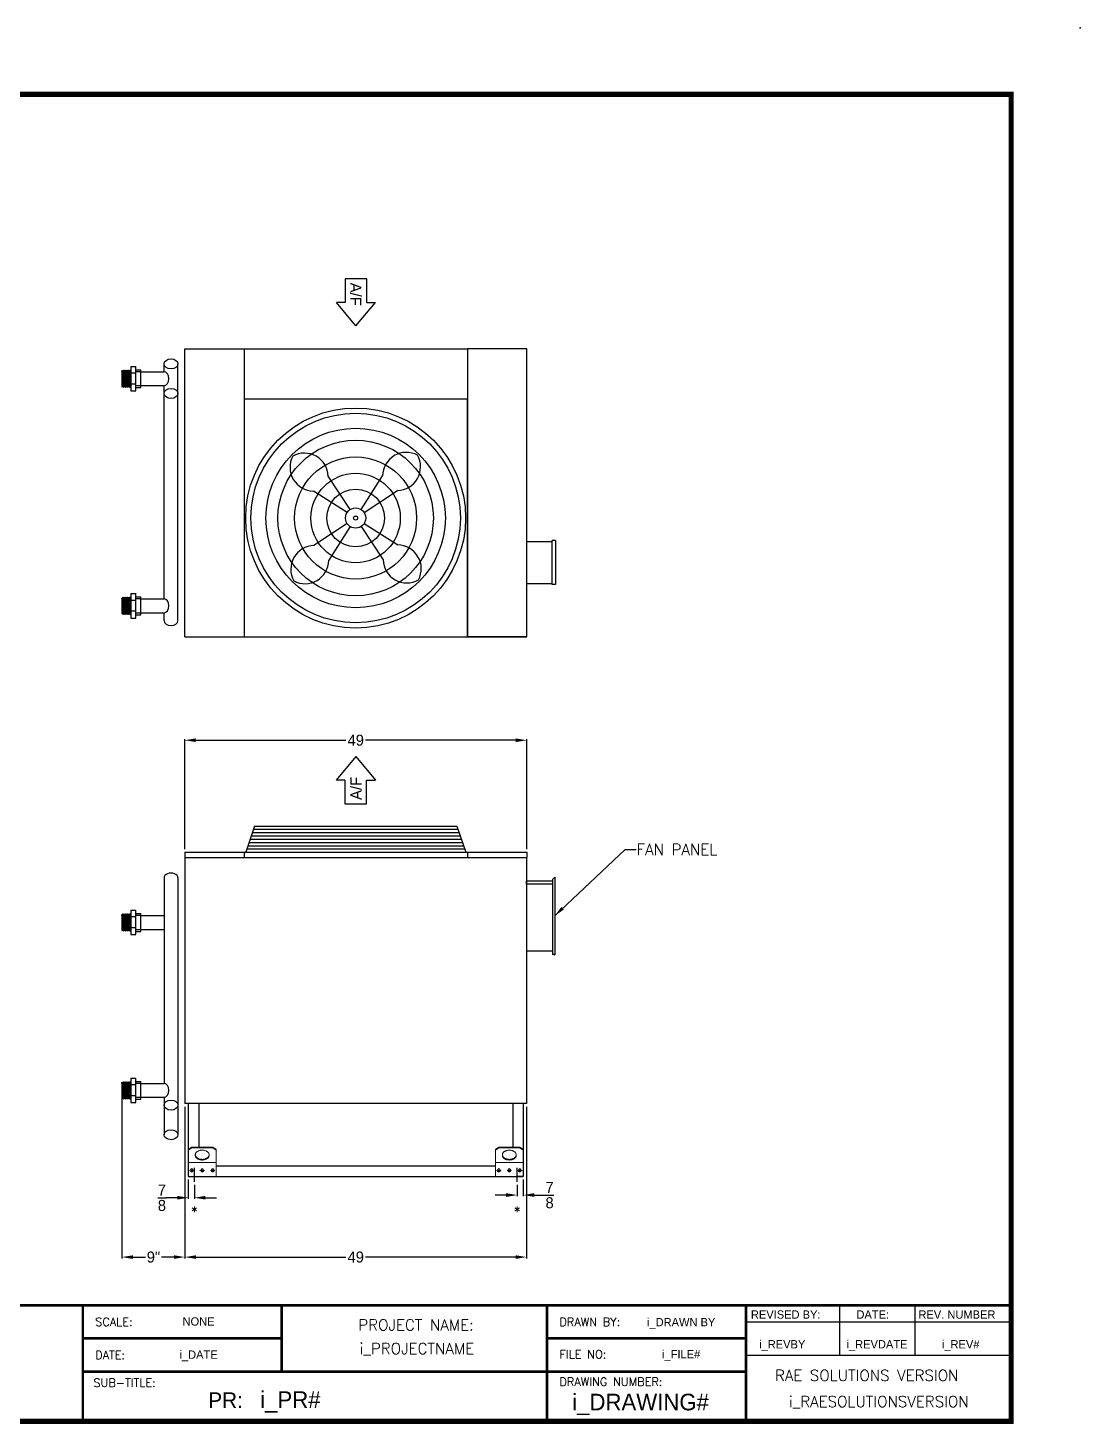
# Model space of a CAD drawing. Extents: x -14 to 314, y -9 to 200.
# Drawn here: x 163.1 to 313.9, y -0.4 to 199.5 of the extents above; entities that cross this region are included whole.
import ezdxf
from ezdxf.enums import TextEntityAlignment as Align

# ---------------------------------------------------------------- set-up
doc = ezdxf.new("R2010")
doc.units = 0
doc.header["$MEASUREMENT"] = 0
doc.layers.get('0').update_dxf_attribs({"linetype": 'CONTINUOUS'})
doc.layers.get('Defpoints').update_dxf_attribs({"linetype": 'CONTINUOUS'})
doc.styles.add('ROMANS', font='ROMANS')
doc.styles.add('SIMPLEX', font='SIMPLEX')
doc.dimstyles.get("Standard").update_dxf_attribs({"dimtxt": 1.577, "dimasz": 1.577, "dimexe": 0.18, "dimexo": 0.4375, "dimgap": 0.09, "dimtad": 0, "dimtih": 1, "dimtoh": 1, "dimdec": 3, "dimzin": 0, "dimdsep": 46, "dimlunit": 5, "dimtxsty": 'STANDARD', "dimcen": 0.09, "dimadec": 0, "dimazin": 0, "dimtfac": 1, "dimtdec": 3, "dimtofl": 0, "dimtmove": 0, "dimatfit": 3, "dimfxl": 1, "dimtolj": 1, "dimtzin": 0, "dimarcsym": 0})

# ---------------------------------------------------------------- blocks, each defined once
blk = doc.blocks.new('*D26')
at = {"color": 0, "lineweight": -2, "ltscale": 5}
for p, q in [((185.63, 45.06), (185.63, 23.35)), ((234.57, 45.06), (234.57, 23.35)), ((187.21, 23.53), (208.7, 23.53)), ((232.99, 23.53), (211.51, 23.53))]:
    blk.add_line(p, q, dxfattribs=at)
at = {"color": 0, "ltscale": 5}
for points in [[(187.21, 23.79), (187.21, 23.27), (185.63, 23.53)], [(232.99, 23.79), (232.99, 23.27), (234.57, 23.53)]]:
    blk.add_solid(points, dxfattribs=at)
at = {"layer": 'Defpoints', "color": 0, "ltscale": 5}
for p in [(185.63, 45.5), (234.57, 45.5), (234.57, 23.53)]:
    blk.add_point(p, dxfattribs=at)
at = {"color": 0, "ltscale": 5, "insert": (210.1, 23.53), "char_height": 1.577, "attachment_point": 5}
blk.add_mtext('\\A1;49', dxfattribs=at)
blk = doc.blocks.new('*D16')
at = {"color": 0, "lineweight": -2, "ltscale": 5}
for p, q in [((185.6, 81.94), (185.6, 97.71)), ((187.18, 97.53), (208.7, 97.53)), ((233.03, 97.53), (211.51, 97.53)), ((234.6, 81.94), (234.6, 97.71))]:
    blk.add_line(p, q, dxfattribs=at)
at = {"color": 0, "ltscale": 5}
for points in [[(187.18, 97.8), (187.18, 97.27), (185.6, 97.53)], [(233.03, 97.8), (233.03, 97.27), (234.6, 97.53)]]:
    blk.add_solid(points, dxfattribs=at)
at = {"layer": 'Defpoints', "color": 0, "ltscale": 5}
for p in [(234.6, 97.53), (185.6, 81.5), (234.6, 81.5)]:
    blk.add_point(p, dxfattribs=at)
at = {"color": 0, "ltscale": 5, "insert": (210.1, 97.53), "char_height": 1.577, "attachment_point": 5}
blk.add_mtext('\\A1;49', dxfattribs=at)
blk = doc.blocks.new('*D19')
at = {"color": 0, "lineweight": -2, "ltscale": 5}
for p, q in [((176.6, 46.97), (176.6, 23.35)), ((185.63, 45.06), (185.63, 23.35)), ((178.18, 23.53), (179.98, 23.53)), ((184.06, 23.53), (182.26, 23.53))]:
    blk.add_line(p, q, dxfattribs=at)
at = {"color": 0, "ltscale": 5}
for points in [[(178.18, 23.79), (178.18, 23.27), (176.6, 23.53)], [(184.06, 23.79), (184.06, 23.27), (185.63, 23.53)]]:
    blk.add_solid(points, dxfattribs=at)
at = {"layer": 'Defpoints', "color": 0, "ltscale": 5}
for p in [(176.6, 47.41), (185.63, 45.5), (176.6, 23.53)]:
    blk.add_point(p, dxfattribs=at)
at = {"color": 0, "ltscale": 5, "insert": (181.12, 23.53), "char_height": 1.577, "attachment_point": 5}
blk.add_mtext('\\A1;9"', dxfattribs=at)
blk = doc.blocks.new('SW_CENTERMARKSYMBOL_0')
at = {"color": 0, "linetype": 'Continuous', "lineweight": 0}
for p, q in [((-0.2, 0), (-0.31875, 0)), ((0, 0), (-0.1, 0)), ((0, 0.2), (0, 0.31875)), ((0, 0), (0, 0.1)), ((0, 0), (0, -0.1)), ((0, 0), (0.1, 0)), ((0.2, 0), (0.31875, 0)), ((0, -0.2), (0, -0.31875))]:
    blk.add_line(p, q, dxfattribs=at)
blk = doc.blocks.new('SW_CENTERMARKSYMBOL_1')
at = {"color": 0, "linetype": 'Continuous', "lineweight": 0}
for p, q in [((-0.2, 0), (-0.31875, 0)), ((0, 0), (-0.1, 0)), ((0, 0.2), (0, 0.31875)), ((0, 0), (0, 0.1)), ((0, 0), (0, -0.1)), ((0, 0), (0.1, 0)), ((0.2, 0), (0.31875, 0)), ((0, -0.2), (0, -0.31875))]:
    blk.add_line(p, q, dxfattribs=at)
blk = doc.blocks.new('SW_CENTERMARKSYMBOL_2')
at = {"color": 0, "linetype": 'Continuous', "lineweight": 0}
for p, q in [((-0.2, 0), (-0.31875, 0)), ((0, 0), (-0.1, 0)), ((0, 0.2), (0, 0.31875)), ((0, 0), (0, 0.1)), ((0, 0), (0, -0.1)), ((0, 0), (0.1, 0)), ((0.2, 0), (0.31875, 0)), ((0, -0.2), (0, -0.31875))]:
    blk.add_line(p, q, dxfattribs=at)
blk = doc.blocks.new('*D39')
at = {"color": 0, "lineweight": -2}
for p, q in [((186.1, 34.64), (186.1, 31.85)), ((184.53, 32.03), (182.95, 32.03)), ((186.98, 33.88), (186.98, 31.85)), ((188.55, 32.03), (190.13, 32.03))]:
    blk.add_line(p, q, dxfattribs=at)
at = {"color": 0}
for points in [[(184.53, 32.29), (184.53, 31.77), (186.1, 32.03)], [(188.55, 32.29), (188.55, 31.77), (186.98, 32.03)]]:
    blk.add_solid(points, dxfattribs=at)
at = {"layer": 'Defpoints', "color": 0}
for p in [(186.1, 35.07), (186.98, 34.32), (186.1, 32.03)]:
    blk.add_point(p, dxfattribs=at)
at = {"color": 0, "insert": (182.33, 32.03), "char_height": 1.577, "attachment_point": 5}
blk.add_mtext('\\A1;{\\H1x;\\S7/8;}', dxfattribs=at)
blk = doc.blocks.new('*D40')
at = {"color": 0, "lineweight": -2}
for p, q in [((234.1, 34.64), (234.1, 32.23)), ((231.65, 32.41), (230.07, 32.41)), ((233.23, 33.89), (233.23, 32.23)), ((235.68, 32.41), (237.26, 32.41))]:
    blk.add_line(p, q, dxfattribs=at)
at = {"color": 0}
for points in [[(231.65, 32.68), (231.65, 32.15), (233.23, 32.41)], [(235.68, 32.68), (235.68, 32.15), (234.1, 32.41)]]:
    blk.add_solid(points, dxfattribs=at)
at = {"layer": 'Defpoints', "color": 0}
for p in [(233.23, 34.32), (234.1, 35.07), (234.1, 32.41)]:
    blk.add_point(p, dxfattribs=at)
at = {"color": 0, "insert": (237.87, 32.41), "char_height": 1.577, "attachment_point": 5}
blk.add_mtext('\\A1;{\\H1x;\\S7/8;}', dxfattribs=at)

msp = doc.modelspace()

# ---------------------------------------------------------------- linework, layer by layer
at = {"color": 0}
for p, q in [((208.59, 163.5832), (208.59, 160.2155)), ((211.6769, 163.5832), (208.59, 163.5832)), ((211.6769, 160.2155), (211.6769, 163.5832)), ((210.1334, 156.8478), (207.3271, 160.2155)), ((208.59, 160.2155), (207.3271, 160.2155)), ((210.1334, 156.8478), (212.9397, 160.2155)), ((211.6769, 160.2155), (212.9397, 160.2155)), ((176.6022, 150.4088), (176.661, 150.4676)), ((176.6022, 150.3038), (176.6022, 150.4088)), ((176.6022, 150.3038), (176.6022, 148.3038)), ((176.6078, 150.4144), (176.7198, 148.1989)), ((176.661, 150.4676), (176.7198, 150.4088)), ((176.7198, 150.4088), (176.8375, 150.5264)), ((176.7198, 150.4088), (176.8375, 148.0812)), ((176.8375, 150.5264), (176.9551, 150.4088)), ((176.8375, 150.5264), (176.9551, 148.1989)), ((176.9551, 150.4088), (177.0728, 150.5264)), ((176.9551, 150.4088), (177.0728, 148.0812)), ((177.0728, 150.5264), (177.1904, 150.4088)), ((177.0728, 150.5264), (177.1904, 148.1989)), ((177.1904, 150.4088), (177.3081, 150.5264)), ((177.1904, 150.4088), (177.3081, 148.0812)), ((177.3081, 150.5264), (177.4257, 150.4088)), ((177.3081, 150.5264), (177.4257, 148.1989)), ((177.3081, 150.5264), (177.4257, 148.1989)), ((177.4257, 150.4088), (177.5434, 150.5264)), ((177.4257, 150.4088), (177.5434, 148.0812)), ((177.5434, 150.5264), (177.661, 150.4088)), ((177.5434, 150.5264), (177.661, 148.1989)), ((177.661, 150.4088), (177.7787, 150.5264)), ((177.661, 150.4088), (177.7787, 148.0812)), ((177.7787, 150.5264), (177.8963, 150.5264)), ((177.7787, 150.5264), (177.8963, 148.1989)), ((177.8963, 151.0558), (177.8963, 147.5518)), ((177.8963, 151.0558), (178.6022, 151.0558)), ((178.6022, 150.0812), (177.8963, 150.0812)), ((178.6022, 147.5518), (178.6022, 151.0558)), ((178.6022, 150.5852), (179.3081, 150.5852)), ((179.3081, 150.3038), (178.6022, 150.3038)), ((179.3081, 148.0224), (179.3081, 150.5852)), ((176.6022, 148.3038), (176.6022, 148.1989)), ((176.6022, 148.1989), (176.661, 148.1401)), ((176.661, 148.1401), (176.7198, 148.1989)), ((176.7198, 148.1989), (176.8375, 148.0812)), ((176.8375, 148.0812), (176.9551, 148.1989)), ((176.9551, 148.1989), (177.0728, 148.0812)), ((177.0728, 148.0812), (177.1904, 148.1989)), ((177.1904, 148.1989), (177.3081, 148.0812)), ((177.3081, 148.0812), (177.4257, 148.1989)), ((177.4257, 148.1989), (177.5434, 148.0812)), ((177.5434, 148.0812), (177.661, 148.1989)), ((177.661, 148.1989), (177.7787, 148.0812)), ((177.7787, 148.0812), (177.8963, 148.0812)), ((178.6022, 148.5264), (177.8963, 148.5264)), ((178.6022, 148.3038), (179.3081, 148.3038)), ((178.6022, 148.0224), (179.3081, 148.0224)), ((177.8963, 147.5518), (178.6022, 147.5518)), ((209.2905, 130.5639), (206.1526, 135.3473)), ((210.8646, 130.5755), (213.9318, 135.4047)), ((208.8615, 130.1285), (204.0323, 133.1956)), ((211.3001, 130.1465), (216.0835, 133.2844)), ((208.8731, 128.5544), (204.0896, 125.4164)), ((209.3085, 128.1253), (206.2413, 123.2962)), ((210.8826, 128.1369), (214.0205, 123.3535)), ((211.3116, 128.5723), (216.1408, 125.5052)), ((176.7198, 117.8819), (176.8375, 117.9995)), ((176.8375, 117.9995), (176.9551, 117.8819)), ((176.8375, 117.9995), (176.9551, 115.672)), ((176.9551, 117.8819), (177.0728, 117.9995)), ((177.0728, 117.9995), (177.1904, 117.8819)), ((177.0728, 117.9995), (177.1904, 115.672)), ((177.1904, 117.8819), (177.3081, 117.9995)), ((177.3081, 117.9995), (177.4257, 117.8819)), ((177.3081, 117.9995), (177.4257, 115.672)), ((177.3081, 117.9995), (177.4257, 115.672)), ((177.4257, 117.8819), (177.5434, 117.9995)), ((177.5434, 117.9995), (177.661, 117.8819)), ((177.5434, 117.9995), (177.661, 115.672)), ((177.661, 117.8819), (177.7787, 117.9995)), ((177.7787, 117.9995), (177.8963, 117.9995)), ((177.7787, 117.9995), (177.8963, 115.672)), ((177.8963, 118.5289), (177.8963, 115.0249)), ((177.8963, 118.5289), (178.6022, 118.5289)), ((178.6022, 115.0249), (178.6022, 118.5289)), ((178.6022, 118.0583), (179.3081, 118.0583)), ((179.3081, 115.4955), (179.3081, 118.0583)), ((176.6022, 117.8819), (176.661, 117.9407)), ((176.6022, 117.7769), (176.6022, 117.8819)), ((176.6022, 117.7769), (176.6022, 115.7769)), ((176.6078, 117.8875), (176.7198, 115.672)), ((176.661, 117.9407), (176.7198, 117.8819)), ((176.7198, 117.8819), (176.8375, 115.5543)), ((176.9551, 117.8819), (177.0728, 115.5543)), ((177.1904, 117.8819), (177.3081, 115.5543)), ((177.4257, 117.8819), (177.5434, 115.5543)), ((177.661, 117.8819), (177.7787, 115.5543)), ((178.6022, 117.5543), (177.8963, 117.5543)), ((178.6022, 115.9995), (177.8963, 115.9995)), ((179.3081, 117.7769), (178.6022, 117.7769)), ((176.6022, 115.7769), (176.6022, 115.672)), ((176.6022, 115.672), (176.661, 115.6132)), ((176.661, 115.6132), (176.7198, 115.672)), ((176.7198, 115.672), (176.8375, 115.5543)), ((176.8375, 115.5543), (176.9551, 115.672)), ((176.9551, 115.672), (177.0728, 115.5543)), ((177.0728, 115.5543), (177.1904, 115.672)), ((177.1904, 115.672), (177.3081, 115.5543)), ((177.3081, 115.5543), (177.4257, 115.672)), ((177.4257, 115.672), (177.5434, 115.5543)), ((177.5434, 115.5543), (177.661, 115.672)), ((177.661, 115.672), (177.7787, 115.5543)), ((177.7787, 115.5543), (177.8963, 115.5543)), ((177.8963, 115.0249), (178.6022, 115.0249)), ((178.6022, 115.7769), (179.3081, 115.7769)), ((178.6022, 115.4955), (179.3081, 115.4955)), ((210.1022, 95.1866), (207.2959, 91.8189)), ((210.1022, 95.1866), (212.9085, 91.8189)), ((208.5587, 91.8189), (207.2959, 91.8189)), ((208.5587, 91.8189), (208.5587, 88.4512)), ((211.6456, 91.8189), (212.9085, 91.8189)), ((211.6456, 88.4512), (211.6456, 91.8189)), ((208.5587, 88.4512), (211.6456, 88.4512)), ((195.6022, 85.2477), (194.3522, 81.4977)), ((195.2897, 84.3102), (224.9147, 84.3102)), ((195.4459, 84.7789), (224.7584, 84.7789)), ((195.6022, 85.2477), (224.6022, 85.2477)), ((224.6022, 85.2477), (225.8522, 81.4977)), ((194.5084, 81.9664), (225.6959, 81.9664)), ((194.6647, 82.4352), (225.5397, 82.4352)), ((194.8209, 82.9039), (225.3834, 82.9039)), ((194.9772, 83.3727), (225.2272, 83.3727)), ((195.1334, 83.8414), (225.0709, 83.8414)), ((176.6022, 72.5548), (176.661, 72.6136)), ((176.6022, 72.4499), (176.6022, 72.5548)), ((176.6022, 72.4499), (176.6022, 70.4499)), ((176.6078, 72.5605), (176.7198, 70.3449)), ((176.661, 72.6136), (176.7198, 72.5548)), ((176.7198, 72.5548), (176.8375, 72.6725)), ((176.7198, 72.5548), (176.8375, 70.2273)), ((176.8375, 72.6725), (176.9551, 70.3449)), ((176.8375, 72.6725), (176.9551, 72.5548)), ((176.9551, 72.5548), (177.0728, 72.6725)), ((176.9551, 72.5548), (177.0728, 70.2273)), ((177.0728, 72.6725), (177.1904, 70.3449)), ((177.0728, 72.6725), (177.1904, 72.5548)), ((177.1904, 72.5548), (177.3081, 72.6725)), ((177.1904, 72.5548), (177.3081, 70.2273)), ((177.3081, 72.6725), (177.4257, 70.3449)), ((177.3081, 72.6725), (177.4257, 70.3449)), ((177.3081, 72.6725), (177.4257, 72.5548)), ((177.4257, 72.5548), (177.5434, 72.6725)), ((177.4257, 72.5548), (177.5434, 70.2273)), ((177.5434, 72.6725), (177.661, 70.3449)), ((177.5434, 72.6725), (177.661, 72.5548)), ((177.661, 72.5548), (177.7787, 72.6725)), ((177.661, 72.5548), (177.7787, 70.2273)), ((177.7787, 72.6725), (177.8963, 70.3449)), ((177.7787, 72.6725), (177.8963, 72.6725)), ((177.8963, 73.2019), (177.8963, 69.6979)), ((177.8963, 73.2019), (178.6022, 73.2019)), ((178.6022, 72.2273), (177.8963, 72.2273)), ((178.6022, 69.6979), (178.6022, 73.2019)), ((178.6022, 72.7313), (179.3081, 72.7313)), ((179.3081, 72.4499), (178.6022, 72.4499)), ((179.3081, 70.1685), (179.3081, 72.7313)), ((176.6022, 70.4499), (176.6022, 70.3449)), ((176.6022, 70.3449), (176.661, 70.2861)), ((176.661, 70.2861), (176.7198, 70.3449)), ((176.7198, 70.3449), (176.8375, 70.2273)), ((176.8375, 70.2273), (176.9551, 70.3449)), ((176.9551, 70.3449), (177.0728, 70.2273)), ((177.0728, 70.2273), (177.1904, 70.3449)), ((177.1904, 70.3449), (177.3081, 70.2273)), ((177.3081, 70.2273), (177.4257, 70.3449)), ((177.4257, 70.3449), (177.5434, 70.2273)), ((177.5434, 70.2273), (177.661, 70.3449)), ((177.661, 70.3449), (177.7787, 70.2273)), ((177.7787, 70.2273), (177.8963, 70.2273)), ((178.6022, 70.6725), (177.8963, 70.6725)), ((178.6022, 70.4499), (179.3081, 70.4499)), ((178.6022, 70.1685), (179.3081, 70.1685)), ((177.8963, 69.6979), (178.6022, 69.6979)), ((176.6022, 48.5132), (176.661, 48.572)), ((176.6022, 48.4082), (176.6022, 48.5132)), ((176.6022, 48.4082), (176.6022, 46.4082)), ((176.6078, 48.5188), (176.7198, 46.3033)), ((176.661, 48.572), (176.7198, 48.5132)), ((176.7198, 48.5132), (176.8375, 48.6308)), ((176.7198, 48.5132), (176.8375, 46.1857)), ((176.8375, 48.6308), (176.9551, 46.3033)), ((176.8375, 48.6308), (176.9551, 48.5132)), ((176.9551, 48.5132), (177.0728, 48.6308)), ((176.9551, 48.5132), (177.0728, 46.1857)), ((177.0728, 48.6308), (177.1904, 46.3033)), ((177.0728, 48.6308), (177.1904, 48.5132)), ((177.1904, 48.5132), (177.3081, 48.6308)), ((177.1904, 48.5132), (177.3081, 46.1857)), ((177.3081, 48.6308), (177.4257, 46.3033)), ((177.3081, 48.6308), (177.4257, 46.3033)), ((177.3081, 48.6308), (177.4257, 48.5132)), ((177.4257, 48.5132), (177.5434, 48.6308)), ((177.4257, 48.5132), (177.5434, 46.1857)), ((177.5434, 48.6308), (177.661, 46.3033)), ((177.5434, 48.6308), (177.661, 48.5132)), ((177.661, 48.5132), (177.7787, 48.6308)), ((177.661, 48.5132), (177.7787, 46.1857)), ((177.7787, 48.6308), (177.8963, 46.3033)), ((177.7787, 48.6308), (177.8963, 48.6308)), ((177.8963, 49.1602), (177.8963, 45.6562)), ((177.8963, 49.1602), (178.6022, 49.1602)), ((178.6022, 48.1857), (177.8963, 48.1857)), ((178.6022, 45.6562), (178.6022, 49.1602)), ((178.6022, 48.6897), (179.3081, 48.6897)), ((179.3081, 48.4082), (178.6022, 48.4082)), ((179.3081, 46.1268), (179.3081, 48.6897)), ((176.6022, 46.4082), (176.6022, 46.3033)), ((176.6022, 46.3033), (176.661, 46.2445)), ((176.661, 46.2445), (176.7198, 46.3033)), ((176.7198, 46.3033), (176.8375, 46.1857)), ((176.8375, 46.1857), (176.9551, 46.3033)), ((176.9551, 46.3033), (177.0728, 46.1857)), ((177.0728, 46.1857), (177.1904, 46.3033)), ((177.1904, 46.3033), (177.3081, 46.1857)), ((177.3081, 46.1857), (177.4257, 46.3033)), ((177.4257, 46.3033), (177.5434, 46.1857)), ((177.5434, 46.1857), (177.661, 46.3033)), ((177.661, 46.3033), (177.7787, 46.1857)), ((177.7787, 46.1857), (177.8963, 46.1857)), ((178.6022, 46.6308), (177.8963, 46.6308)), ((178.6022, 46.4082), (179.3081, 46.4082)), ((178.6022, 46.1268), (179.3081, 46.1268)), ((177.8963, 45.6562), (178.6022, 45.6562)), ((186.1022, 35.0737), (186.9772, 35.0737)), ((234.1022, 35.0737), (233.2272, 35.0737)), ((171, 16.625), (266, 16.625)), ((171, 0), (171, 16.625)), ((199.5, 16.625), (199.5, 7.125)), ((237.5, 16.625), (237.5, 7.125)), ((266, 16.625), (266, 0)), ((266, 16.625), (304, 16.625)), ((266, 16.625), (266, 14.25)), ((279.408, 16.625), (279.408, 9.5)), ((290.2061, 16.625), (290.2061, 9.5)), ((266, 14.25), (304, 14.25)), ((199.5, 11.875), (171, 11.875)), ((237.5, 11.875), (266, 11.875)), ((237.5, 7.125), (237.5, 11.875)), ((266, 9.5), (304, 9.5)), ((266, 7.125), (171, 7.125)), ((237.5, 7.125), (237.5, 0))]:
    msp.add_line(p, q, dxfattribs=at)
at = {"color": 0, "ltscale": 5}
for p, q in [((185.6334, 112.3504), (185.6334, 153.6004)), ((185.6334, 153.6004), (194.1334, 153.6004)), ((194.1334, 153.6004), (194.1334, 112.3504)), ((194.1334, 153.6004), (226.1334, 153.6004)), ((226.1334, 153.6004), (226.1334, 112.3504)), ((234.6334, 153.6004), (226.1334, 153.6004)), ((234.6334, 112.3504), (234.6334, 153.6004)), ((176.6022, 150.3038), (176.6022, 148.3038)), ((176.6022, 150.3038), (176.6022, 148.3038)), ((179.3081, 150.3038), (182.6334, 150.3038)), ((182.6334, 150.3038), (182.6334, 151.4252)), ((184.6334, 114.6556), (184.6334, 151.4252)), ((179.3081, 148.3038), (182.6334, 148.3038)), ((182.6334, 117.7769), (182.6334, 148.3038)), ((226.1334, 146.3504), (194.1334, 146.3504)), ((226.1334, 112.3504), (226.1334, 146.3504)), ((234.6334, 119.9442), (234.6334, 126.0067)), ((234.6334, 126.0067), (238.2584, 126.0067)), ((238.2584, 119.8192), (238.2584, 126.1317)), ((238.6959, 126.1317), (238.2584, 126.1317)), ((238.6959, 126.1317), (238.6959, 119.8192)), ((238.2584, 119.9442), (234.6334, 119.9442)), ((238.6959, 119.8192), (238.2584, 119.8192)), ((176.6022, 117.7769), (176.6022, 115.7769)), ((176.6022, 117.7769), (176.6022, 115.7769)), ((179.3081, 117.7769), (182.6334, 117.7769)), ((179.3081, 115.7769), (182.6334, 115.7769)), ((182.6334, 114.6556), (182.6334, 115.7769)), ((185.6334, 112.3504), (194.1334, 112.3504)), ((185.6334, 112.3504), (234.6334, 112.3504)), ((194.1334, 112.3504), (226.1334, 112.3504)), ((234.6334, 112.3504), (226.1334, 112.3504)), ((185.6022, 81.4977), (234.6022, 81.4977)), ((185.6022, 81.4977), (185.6022, 80.7477)), ((185.6022, 80.7477), (234.6022, 80.7477)), ((185.6334, 81.4977), (234.5709, 81.4977)), ((185.6334, 80.7477), (185.6334, 45.4977)), ((194.1022, 81.4977), (194.1022, 80.7477)), ((226.1022, 81.4977), (226.1022, 80.7477)), ((234.5709, 80.7477), (234.5709, 45.4977)), ((234.6022, 81.4977), (234.6022, 80.7477)), ((182.6334, 77.8138), (182.6334, 48.4082)), ((184.6334, 77.8138), (184.6334, 41.0443)), ((234.5397, 77.4192), (238.2707, 77.4192)), ((234.5397, 77.4192), (234.5397, 76.9192)), ((238.2707, 76.9192), (234.5397, 76.9192)), ((234.5709, 76.9192), (234.5709, 67.388)), ((238.6022, 77.9344), (238.2707, 77.6029)), ((238.2707, 77.6029), (238.2707, 66.8719)), ((238.6022, 77.9344), (238.6022, 66.8719)), ((176.6022, 72.4499), (176.6022, 70.4499)), ((179.3081, 72.4499), (182.6334, 72.4499)), ((179.3081, 70.4499), (182.6334, 70.4499)), ((234.5709, 67.388), (238.2707, 67.388)), ((238.6022, 66.8719), (238.2707, 66.8719)), ((238.5397, 66.8719), (238.5397, 66.763)), ((238.5709, 66.763), (238.5397, 66.763)), ((238.5709, 66.8719), (238.5709, 66.763)), ((176.6022, 48.4082), (176.6022, 46.4082)), ((176.6022, 48.4082), (176.6022, 46.4082)), ((179.3081, 48.4082), (182.6334, 48.4082)), ((179.3081, 46.4082), (182.6334, 46.4082)), ((182.6334, 46.4082), (182.6334, 41.0443)), ((234.5709, 45.4977), (185.6334, 45.4977)), ((186.1022, 45.4977), (186.1022, 35.0737)), ((187.6022, 45.4977), (187.6022, 39.2902)), ((232.6022, 45.4977), (232.6022, 39.2902)), ((234.1022, 45.4977), (234.1022, 35.0737)), ((186.977, 34.3168), (186.977, 36.3168)), ((190.1022, 36.5737), (230.1022, 36.5737)), ((233.2272, 34.3237), (233.2272, 36.3237)), ((186.1022, 35.0737), (234.1022, 35.0737))]:
    msp.add_line(p, q, dxfattribs=at)
at = {"color": 0, "linetype": 'Continuous', "lineweight": 15}
for p, q in [((186.6022, 39.2902), (186.1022, 38.9366)), ((186.6022, 39.1951), (186.1022, 38.8415)), ((186.1022, 38.9366), (186.1022, 38.8415)), ((186.1022, 37.074), (186.1022, 38.8415)), ((186.6022, 39.2902), (186.6022, 39.1951)), ((189.6022, 39.2902), (186.6022, 39.2902)), ((189.6022, 39.1951), (186.6022, 39.1951)), ((189.6022, 39.2902), (189.6022, 39.1951)), ((190.1022, 38.9366), (189.6022, 39.2902)), ((190.1022, 38.8415), (189.6022, 39.1951)), ((190.1022, 38.9366), (190.1022, 38.8415)), ((190.1022, 37.074), (190.1022, 38.8415)), ((230.1022, 38.9366), (230.6022, 39.2902)), ((230.1022, 38.8415), (230.6022, 39.1951)), ((230.1022, 38.9366), (230.1022, 38.8415)), ((230.1022, 37.074), (230.1022, 38.8415)), ((230.6022, 39.2902), (233.6022, 39.2902)), ((230.6022, 39.2902), (230.6022, 39.1951)), ((230.6022, 39.1951), (233.6022, 39.1951)), ((233.6022, 39.2902), (234.1022, 38.9366)), ((233.6022, 39.2902), (233.6022, 39.1951)), ((233.6022, 39.1951), (234.1022, 38.8415)), ((234.1022, 38.9366), (234.1022, 38.8415)), ((234.1022, 37.074), (234.1022, 38.8415)), ((190.1022, 37.074), (186.1022, 37.074)), ((186.1022, 37.0733), (186.1022, 37.074)), ((190.1022, 37.0733), (186.1022, 37.0733)), ((186.1022, 35.0737), (186.1022, 37.0733)), ((190.1022, 37.0733), (190.1022, 37.074)), ((190.1022, 35.0737), (190.1022, 37.0733)), ((230.1022, 37.074), (234.1022, 37.074)), ((230.1022, 37.0733), (230.1022, 37.074)), ((230.1022, 37.0733), (234.1022, 37.0733)), ((230.1022, 35.0737), (230.1022, 37.0733)), ((234.1022, 37.0733), (234.1022, 37.074)), ((234.1022, 35.0737), (234.1022, 37.0733)), ((190.1022, 35.0737), (186.1022, 35.0737)), ((230.1022, 35.0737), (234.1022, 35.0737))]:
    msp.add_line(p, q, dxfattribs=at)
at = {"color": 0}
for points, const_width in [([(0, 0), (304, 0), (304, 190), (0, 190), (0, 0)], 0.76), ([(304, 16.625), (76, 16.625), (76, 0)], 0.38), ([(171, 16.625), (171, 0)], 0.38), ([(199.5, 16.625), (199.5, 7.125)], 0.38), ([(237.5, 16.625), (237.5, 0)], 0.38), ([(266, 0), (266, 16.625), (304, 16.625)], 0.38), ([(199.5, 11.875), (171, 11.875)], 0.38), ([(266, 11.875), (237.5, 11.875), (237.5, 0)], 0.38), ([(266, 7.125), (171, 7.125)], 0.38)]:
    msp.add_lwpolyline(points, dxfattribs=dict(at, const_width=const_width))
at = {"color": 0, "linetype": 'Continuous', "lineweight": 15, "flags": 128}
for points in [[(188.1022, 38.8415), (188.1816, 38.8393), (188.2606, 38.8326), (188.3385, 38.8215), (188.415, 38.806), (188.4895, 38.7863), (188.5615, 38.7625), (188.6306, 38.7347), (188.6964, 38.7031), (188.7584, 38.668), (188.8163, 38.6294), (188.8696, 38.5877), (188.9182, 38.5432), (188.9615, 38.496), (188.9994, 38.4466), (189.0317, 38.3952), (189.058, 38.3422), (189.0784, 38.2878), (189.0925, 38.2325), (189.1004, 38.1766), (189.102, 38.1203), (189.0972, 38.0642), (189.0862, 38.0085), (189.069, 37.9536), (189.0456, 37.8999), (189.0163, 37.8476), (188.9812, 37.7972), (188.9405, 37.7489), (188.8945, 37.703), (188.8436, 37.6599), (188.7879, 37.6197), (188.7279, 37.5828), (188.6639, 37.5494), (188.5964, 37.5197), (188.5258, 37.4939), (188.4525, 37.4721), (188.377, 37.4545), (188.2997, 37.4412), (188.2212, 37.4323), (188.1419, 37.4278), (188.0624, 37.4278), (187.9832, 37.4323), (187.9047, 37.4412), (187.8274, 37.4545), (187.7519, 37.4721), (187.6786, 37.4939), (187.6079, 37.5197), (187.5404, 37.5494), (187.4765, 37.5828), (187.4165, 37.6197), (187.3608, 37.6599), (187.3098, 37.703), (187.2639, 37.7489), (187.2232, 37.7972), (187.1881, 37.8476), (187.1588, 37.8999), (187.1354, 37.9536), (187.1182, 38.0085), (187.1071, 38.0642), (187.1024, 38.1203), (187.104, 38.1766), (187.1119, 38.2325), (187.126, 38.2878), (187.1463, 38.3422), (187.1727, 38.3952), (187.2049, 38.4466), (187.2429, 38.496), (187.2862, 38.5432), (187.3347, 38.5877), (187.3881, 38.6294), (187.446, 38.668), (187.508, 38.7031), (187.5738, 38.7347), (187.6429, 38.7625), (187.7149, 38.7863), (187.7894, 38.806), (187.8658, 38.8215), (187.9438, 38.8326), (188.0227, 38.8393), (188.1022, 38.8415)], [(189.0999, 38.1819), (189.0972, 38.1593), (189.0862, 38.1036), (189.069, 38.0488), (189.0456, 37.995), (189.0163, 37.9428), (188.9812, 37.8923), (188.9405, 37.844), (188.8945, 37.7981), (188.8436, 37.755), (188.7879, 37.7148), (188.7279, 37.6779), (188.6639, 37.6445), (188.5964, 37.6148), (188.5258, 37.589), (188.4525, 37.5672), (188.377, 37.5496), (188.2997, 37.5363), (188.2212, 37.5274), (188.1419, 37.523), (188.0624, 37.523), (187.9832, 37.5274), (187.9047, 37.5363), (187.8274, 37.5496), (187.7519, 37.5672), (187.6786, 37.589), (187.6079, 37.6148), (187.5404, 37.6445), (187.4765, 37.6779), (187.4165, 37.7148), (187.3608, 37.755), (187.3098, 37.7981), (187.2639, 37.844), (187.2232, 37.8923), (187.1881, 37.9428), (187.1588, 37.995), (187.1354, 38.0488), (187.1182, 38.1036), (187.1071, 38.1593), (187.1044, 38.1819)], [(232.1022, 38.8415), (232.0227, 38.8393), (231.9438, 38.8326), (231.8658, 38.8215), (231.7894, 38.806), (231.7149, 38.7863), (231.6429, 38.7625), (231.5738, 38.7347), (231.508, 38.7031), (231.446, 38.668), (231.3881, 38.6294), (231.3347, 38.5877), (231.2862, 38.5432), (231.2429, 38.496), (231.2049, 38.4466), (231.1727, 38.3952), (231.1463, 38.3422), (231.126, 38.2878), (231.1119, 38.2325), (231.104, 38.1766), (231.1024, 38.1203), (231.1071, 38.0642), (231.1182, 38.0085), (231.1354, 37.9536), (231.1588, 37.8999), (231.1881, 37.8476), (231.2232, 37.7972), (231.2639, 37.7489), (231.3098, 37.703), (231.3608, 37.6599), (231.4165, 37.6197), (231.4765, 37.5828), (231.5404, 37.5494), (231.6079, 37.5197), (231.6786, 37.4939), (231.7519, 37.4721), (231.8274, 37.4545), (231.9047, 37.4412), (231.9832, 37.4323), (232.0624, 37.4278), (232.1419, 37.4278), (232.2212, 37.4323), (232.2997, 37.4412), (232.377, 37.4545), (232.4525, 37.4721), (232.5258, 37.4939), (232.5964, 37.5197), (232.6639, 37.5494), (232.7279, 37.5828), (232.7879, 37.6197), (232.8436, 37.6599), (232.8945, 37.703), (232.9405, 37.7489), (232.9812, 37.7972), (233.0163, 37.8476), (233.0456, 37.8999), (233.069, 37.9536), (233.0862, 38.0085), (233.0972, 38.0642), (233.102, 38.1203), (233.1004, 38.1766), (233.0925, 38.2325), (233.0784, 38.2878), (233.058, 38.3422), (233.0317, 38.3952), (232.9994, 38.4466), (232.9615, 38.496), (232.9182, 38.5432), (232.8696, 38.5877), (232.8163, 38.6294), (232.7584, 38.668), (232.6964, 38.7031), (232.6306, 38.7347), (232.5615, 38.7625), (232.4895, 38.7863), (232.415, 38.806), (232.3385, 38.8215), (232.2606, 38.8326), (232.1816, 38.8393), (232.1022, 38.8415)], [(231.1044, 38.1819), (231.1071, 38.1593), (231.1182, 38.1036), (231.1354, 38.0488), (231.1588, 37.995), (231.1881, 37.9428), (231.2232, 37.8923), (231.2639, 37.844), (231.3098, 37.7981), (231.3608, 37.755), (231.4165, 37.7148), (231.4765, 37.6779), (231.5404, 37.6445), (231.6079, 37.6148), (231.6786, 37.589), (231.7519, 37.5672), (231.8274, 37.5496), (231.9047, 37.5363), (231.9832, 37.5274), (232.0624, 37.523), (232.1419, 37.523), (232.2212, 37.5274), (232.2997, 37.5363), (232.377, 37.5496), (232.4525, 37.5672), (232.5258, 37.589), (232.5964, 37.6148), (232.6639, 37.6445), (232.7279, 37.6779), (232.7879, 37.7148), (232.8436, 37.755), (232.8945, 37.7981), (232.9405, 37.844), (232.9812, 37.8923), (233.0163, 37.9428), (233.0456, 37.995), (233.069, 38.0488), (233.0862, 38.1036), (233.0972, 38.1593), (233.0999, 38.1819)]]:
    msp.add_lwpolyline(points, dxfattribs=at)
at = {"color": 0}
for radius in [15.75, 15, 12.8518, 11.1391, 8.7386, 6.4014, 4.1326, 1.4513, 0.2865]:
    msp.add_circle((210.0866, 129.3504), radius, dxfattribs=at)
at = {"color": 0, "linetype": 'Continuous', "lineweight": 15}
for centre, radius in [((186.6022, 35.9487), 0.2188), ((188.1022, 35.9487), 0.2188), ((189.6022, 35.9487), 0.2187), ((230.6022, 35.9487), 0.2187), ((232.1022, 35.9487), 0.2188), ((233.6022, 35.9487), 0.2188)]:
    msp.add_circle(centre, radius, dxfattribs=at)
at = {"color": 0}
for centre, start, end in [((204.1125, 136.6213), 152.144467, 268.658826), ((202.7285, 135.2167), 2.185287, 118.699646), ((217.3574, 135.3245), 62.144467, 178.658826), ((215.9528, 136.7085), 272.185287, 28.699646), ((204.2203, 121.9923), 92.185287, 208.699646), ((216.0606, 122.0795), 332.144467, 88.658826), ((202.8157, 123.3764), 242.144467, 358.658826), ((217.4446, 123.4841), 182.185287, 298.699646)]:
    msp.add_arc(centre, 3.4266, start, end, dxfattribs=at)
at = {"color": 0, "ltscale": 5}
for centre in [(183.6334, 151.4252), (183.6334, 147.1825), (183.6334, 45.2869), (183.6334, 41.0443)]:
    msp.add_ellipse(centre, major_axis=(-1, 0), ratio=0.70710678, dxfattribs=at)
for centre, major_axis, start_param, end_param in [((182.6334, 149.3038), (0, -1), 0, 3.14159265), ((182.6334, 116.7769), (0, -1), 0, 3.14159265), ((183.6334, 114.6556), (-1, 0), 0, 3.14159265), ((183.6334, 77.8138), (-1, 0), 3.14159265, 6.28318531), ((182.6334, 47.4082), (0, -1), 0, 3.14159265)]:
    msp.add_ellipse(centre, major_axis=major_axis, ratio=0.70710678, start_param=start_param, end_param=end_param, dxfattribs=at)
at = {"color": 0}
for p in [(313.877, 199.5255), (266, 0)]:
    msp.add_point(p, dxfattribs=at)

# ---------------------------------------------------------------- block references
at = {"color": 0, "linetype": 'Continuous', "lineweight": 0}
for name, p in [('SW_CENTERMARKSYMBOL_1', (186.6022, 35.9487)), ('SW_CENTERMARKSYMBOL_2', (188.1022, 35.9487)), ('SW_CENTERMARKSYMBOL_0', (189.6022, 35.9487))]:
    msp.add_blockref(name, p, dxfattribs=at)
at = {"color": 0, "linetype": 'Continuous', "lineweight": 0, "xscale": -1}
for name, p in [('SW_CENTERMARKSYMBOL_0', (230.6022, 35.9487)), ('SW_CENTERMARKSYMBOL_2', (232.1022, 35.9487)), ('SW_CENTERMARKSYMBOL_1', (233.6022, 35.9487))]:
    msp.add_blockref(name, p, dxfattribs=at)

# ---------------------------------------------------------------- texts
at = {"color": 0}
for rotation, p in [(270, (209.3024, 163.0513)), (90, (210.9333, 88.9831))]:
    msp.add_text('A/F', height=1.59375, rotation=rotation, dxfattribs=at).set_placement(p)
at = {"color": 0, "style": 'SIMPLEX'}
for s, height, p in [('SCALE:', 1.1875, (172.7812, 13.6562)), ('DRAWN BY:', 1.1875, (239.2812, 13.6562)), ('DATE:', 1.1875, (172.7812, 8.9062)), ('FILE NO:', 1.1875, (239.2812, 9.0211)), ('SUB-TITLE:', 1.1875, (172.5239, 4.9399)), ('DRAWING NUMBER:', 1.1875, (239.2812, 5.084)), ('RAE SOLUTIONS VERSION', 1.577, (270.1633, 5.8021))]:
    msp.add_text(s, height=height, dxfattribs=at).set_placement(p)
at = {"color": 0}
for s, height, p in [('NONE', 1.1875, (187.5809, 13.719)), ('i_DRAWN BY', 1.1875, (256.723, 13.6171)), ('i_DATE', 1.1875, (187.5809, 8.969)), ('i_FILE#', 1.1875, (256.723, 9.0227)), ('i_REVBY', 1.1875, (271.2038, 10.4526)), ('i_REVDATE', 1.1875, (284.7797, 10.4526)), ('i_REV#', 1.1875, (296.7716, 10.4526)), ('i_DRAWING#', 2.375, (250.9073, 1.5891))]:
    msp.add_text(s, height=height, dxfattribs=at).set_placement(p, align=Align.CENTER)
at = {"color": 0, "style": 'SIMPLEX'}
for s, p in [('PROJECT NAME:', (218.7385, 13.023)), ('i_PROJECTNAME', (218.8584, 9.6476)), ('i_RAESOLUTIONSVERSION', (285.0392, 2.055))]:
    msp.add_text(s, height=1.577, dxfattribs=at).set_placement(p, align=Align.CENTER)
at = {"color": 0}
for s, height, p in [('REVISED BY:', 1.1875, (266.7128, 14.7106)), ('DATE:', 1.1875, (281.8348, 14.7106)), ('REV. NUMBER', 1.1875, (290.7151, 14.7106)), ('i_PR#', 2.375, (196.4146, 1.9368))]:
    msp.add_text(s, height=height, dxfattribs=at).set_placement(p)
msp.add_text('PR:', height=2.22656, dxfattribs=at).set_placement((193.9282, 1.9368), align=Align.RIGHT)
for s, insert, char_height, attachment_point, style in [('FAN PANEL', (250.3442, 81.8892), 1.577, 4, 'SIMPLEX'), ('*', (186.9772, 30.7899), 1.4807, 2, 'ROMANS'), ('*', (233.2272, 30.7899), 1.4807, 2, 'ROMANS')]:
    msp.add_mtext(s, dxfattribs=dict(at, insert=insert, char_height=char_height, attachment_point=attachment_point, style=style))

# ---------------------------------------------------------------- dimensions: what is measured, and where the dimension line sits
at = {"color": 0, "ltscale": 5}
for base, p1, p2, picture, middle in [((234.6022, 97.5327), (185.6022, 81.4977), (234.6022, 81.4977), '*D16', (210.1022, 97.5327)), ((234.5709322018, 23.5282492142), (185.6334322018, 45.497653385), (234.5709322018, 45.497653385), '*D26', (210.1021822018, 23.5282492142))]:
    dim = msp.add_linear_dim(base=base, p1=p1, p2=p2, dimstyle='Standard', dxfattribs=at)
    dim.commit()
    dim.dimension.update_dxf_attribs({"geometry": picture, "text_midpoint": middle})
dim = msp.add_linear_dim(base=(176.6022, 23.5282), p1=(185.6334, 45.4977), p2=(176.6022, 47.4082), text='9"', dimstyle='Standard', dxfattribs=at)
dim.commit()
dim.dimension.update_dxf_attribs({"geometry": '*D19', "text_midpoint": (181.1178, 23.5282), "dimtype": 160})
at = {"color": 0}
for base, p1, p2, picture, middle in [((186.1022, 32.0287), (186.977, 34.3168), (186.1022, 35.0737), '*D39', (182.3325, 32.0287)), ((234.1022, 32.4129), (233.2272, 34.3237), (234.1022, 35.0737), '*D40', (237.8718, 32.4129))]:
    dim = msp.add_linear_dim(base=base, p1=p1, p2=p2, dimstyle='Standard', dxfattribs=at)
    dim.commit()
    dim.dimension.update_dxf_attribs({"geometry": picture, "text_midpoint": middle})

# ---------------------------------------------------------------- leaders
at = {"color": 0, "ltscale": 5, "annotation_type": 0, "has_hookline": 1, "hookline_direction": 0, "text_width": 13.2919}
msp.add_leader([(238.6022, 72.4032), (248.6772, 81.8892), (250.2542, 81.8892)], dimstyle='Standard', override={"dimgap": 0.09, "dimtad": 0}, dxfattribs=at)

doc.saveas('drawing.dxf')
